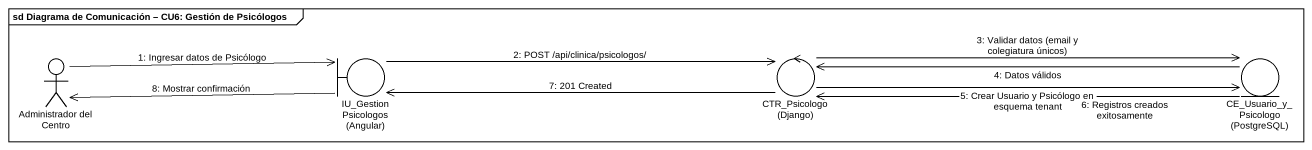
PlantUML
@startuml
mainframe sd Diagrama de Comunicación – CU6: Gestión de Psicólogos
actor "Administrador del Centro" as Administrador_del_Centro
boundary "IU_GestionPsicologos (Angular)" as IU_GestionPsicologos_Angular
control "CTR_Psicologo (Django)" as CTR_Psicologo_Django
entity "CE_Usuario_y_Psicologo (PostgreSQL)" as CE_Usuario_y_Psicologo
Administrador_del_Centro -right-> IU_GestionPsicologos_Angular : 1: Ingresar datos de Psicólogo
IU_GestionPsicologos_Angular -left-> Administrador_del_Centro : 8: Mostrar confirmación
IU_GestionPsicologos_Angular -right-> CTR_Psicologo_Django : 2: POST /api/clinica/psicologos/
CTR_Psicologo_Django -left-> IU_GestionPsicologos_Angular : 7: 201 Created
CTR_Psicologo_Django -right-> CE_Usuario_y_Psicologo : 3: Validar datos (email y colegiatura únicos)
CTR_Psicologo_Django -right-> CE_Usuario_y_Psicologo : 5: Crear Usuario y Psicólogo en esquema tenant
CE_Usuario_y_Psicologo -left-> CTR_Psicologo_Django : 4: Datos válidos
CE_Usuario_y_Psicologo -left-> CTR_Psicologo_Django : 6: Registros creados exitosamente
@enduml
